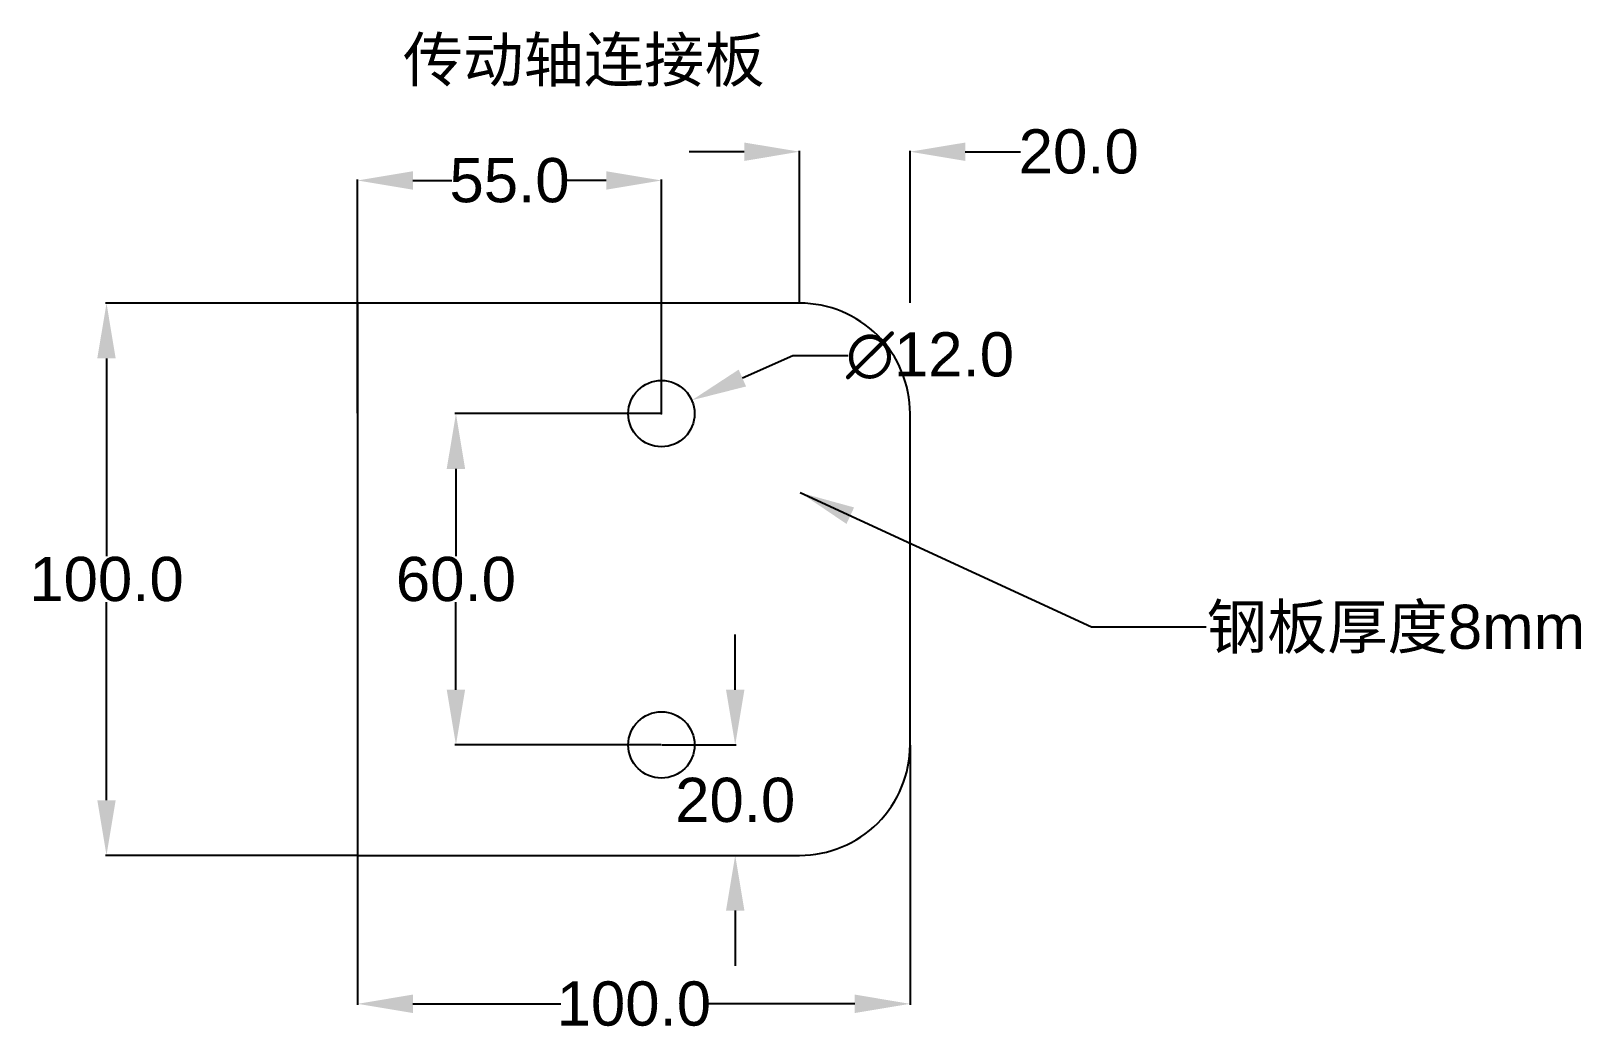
# Model space of a CAD drawing. Header units: millimetres. Extents: x -59 to 223, y -32 to 149.
import ezdxf

# ---------------------------------------------------------------- set-up
doc = ezdxf.new("R2010")
doc.units = ezdxf.units.MM
doc.styles.get("Standard").update_dxf_attribs({"font": 'arial.ttf'})
doc.dimstyles.get("Standard").update_dxf_attribs({"dimtxt": 8, "dimasz": 10, "dimexe": 0.18, "dimexo": 0.0625, "dimgap": 0.09, "dimtad": 0, "dimtih": 1, "dimtoh": 1, "dimdec": 1, "dimzin": 0, "dimdsep": 46, "dimtxsty": 'Standard', "dimcen": 0.09, "dimclrd": 3, "dimclre": 3, "dimclrt": 3, "dimadec": 0, "dimazin": 0, "dimtfac": 1, "dimtdec": 1, "dimtofl": 0, "dimtmove": 0, "dimatfit": 3, "dimfxl": 1, "dimtolj": 1, "dimtzin": 0, "dimarcsym": 0})

# ---------------------------------------------------------------- blocks, each defined once
blk = doc.blocks.new('*D1')
at = {"color": 3, "lineweight": -2, "transparency": 16777216}
for p, q in [((-0.06, 100), (-45.63, 100)), ((-45.45, 90), (-45.45, 54.17)), ((-45.45, 10), (-45.45, 45.83)), ((-0.06, 0), (-45.63, 0))]:
    blk.add_line(p, q, dxfattribs=at)
at = {"color": 3, "transparency": 16777216}
for points in [[(-47.12, 90), (-43.79, 90), (-45.45, 100)], [(-47.12, 10), (-43.79, 10), (-45.45, 0)]]:
    blk.add_solid(points, dxfattribs=at)
at = {"layer": 'Defpoints', "color": 0, "transparency": 16777216}
for p in [(0, 100), (-45.45, 0), (0, 0)]:
    blk.add_point(p, dxfattribs=at)
at = {"color": 3, "transparency": 16777216, "insert": (-45.45, 50), "char_height": 8, "attachment_point": 5}
blk.add_mtext('\\A1;100.0', dxfattribs=at)
blk = doc.blocks.new('*D7')
at = {"color": 3, "lineweight": -2, "transparency": 16777216}
for p, q in [((0, 19.94), (0, -27.06)), ((100, 19.94), (100, -27.06)), ((10, -26.88), (36.8, -26.88)), ((90, -26.88), (63.2, -26.88))]:
    blk.add_line(p, q, dxfattribs=at)
at = {"color": 3, "transparency": 16777216}
for points in [[(10, -25.21), (10, -28.55), (0, -26.88)], [(90, -25.21), (90, -28.55), (100, -26.88)]]:
    blk.add_solid(points, dxfattribs=at)
at = {"layer": 'Defpoints', "color": 0, "transparency": 16777216}
for p in [(0, 20), (100, 20), (0, -26.88)]:
    blk.add_point(p, dxfattribs=at)
at = {"color": 3, "transparency": 16777216, "insert": (50, -26.88), "char_height": 8, "attachment_point": 5}
blk.add_mtext('\\A1;100.0', dxfattribs=at)
blk = doc.blocks.new('*D8')
at = {"color": 3, "lineweight": -2, "transparency": 16777216}
for p, q in [((54.94, 80), (17.62, 80)), ((17.8, 70), (17.8, 54.17)), ((17.8, 30), (17.8, 45.83)), ((54.94, 20), (17.62, 20))]:
    blk.add_line(p, q, dxfattribs=at)
at = {"color": 3, "transparency": 16777216}
for points in [[(16.13, 70), (19.46, 70), (17.8, 80)], [(16.13, 30), (19.46, 30), (17.8, 20)]]:
    blk.add_solid(points, dxfattribs=at)
at = {"layer": 'Defpoints', "color": 0, "transparency": 16777216}
for p in [(55, 80), (17.8, 20), (55, 20)]:
    blk.add_point(p, dxfattribs=at)
at = {"color": 3, "transparency": 16777216, "insert": (17.8, 50), "char_height": 8, "attachment_point": 5}
blk.add_mtext('\\A1;60.0', dxfattribs=at)
blk = doc.blocks.new('*D9')
at = {"color": 3, "lineweight": -2, "transparency": 16777216}
for p, q in [((68.35, 30), (68.35, 40)), ((55.06, 20), (68.53, 20)), ((55.06, 0), (68.53, 0)), ((68.35, -10), (68.35, -20))]:
    blk.add_line(p, q, dxfattribs=at)
at = {"color": 3, "transparency": 16777216}
for points in [[(66.68, 30), (70.02, 30), (68.35, 20)], [(66.68, -10), (70.02, -10), (68.35, 0)]]:
    blk.add_solid(points, dxfattribs=at)
at = {"layer": 'Defpoints', "color": 0, "transparency": 16777216}
for p in [(55, 20), (55, 0), (68.35, 0)]:
    blk.add_point(p, dxfattribs=at)
at = {"color": 3, "transparency": 16777216, "insert": (68.35, 10), "char_height": 8, "attachment_point": 5}
blk.add_mtext('\\A1;20.0', dxfattribs=at)
blk = doc.blocks.new('*D10')
at = {"color": 3, "lineweight": -2, "transparency": 16777216}
for p, q in [((70, 127.43), (60, 127.43)), ((80, 100.06), (80, 127.61)), ((100, 100.06), (100, 127.61)), ((110, 127.43), (120, 127.43))]:
    blk.add_line(p, q, dxfattribs=at)
at = {"color": 3, "transparency": 16777216}
for points in [[(70, 129.09), (70, 125.76), (80, 127.43)], [(110, 129.09), (110, 125.76), (100, 127.43)]]:
    blk.add_solid(points, dxfattribs=at)
at = {"layer": 'Defpoints', "color": 0, "transparency": 16777216}
for p in [(100, 127.43), (80, 100), (100, 100)]:
    blk.add_point(p, dxfattribs=at)
at = {"color": 3, "transparency": 16777216, "insert": (130.53, 127.43), "char_height": 8, "attachment_point": 5}
blk.add_mtext('\\A1;20.0', dxfattribs=at)
blk = doc.blocks.new('*D11')
at = {"color": 3, "lineweight": -2, "transparency": 16777216}
for p, q in [((0, 80.06), (0, 122.4)), ((10, 122.22), (17.03, 122.22)), ((45, 122.22), (37.97, 122.22)), ((55, 80.06), (55, 122.4))]:
    blk.add_line(p, q, dxfattribs=at)
at = {"color": 3, "transparency": 16777216}
for points in [[(10, 123.89), (10, 120.55), (0, 122.22)], [(45, 123.89), (45, 120.55), (55, 122.22)]]:
    blk.add_solid(points, dxfattribs=at)
at = {"layer": 'Defpoints', "color": 0, "transparency": 16777216}
for p in [(0, 122.22), (0, 80), (55, 80)]:
    blk.add_point(p, dxfattribs=at)
at = {"color": 3, "transparency": 16777216, "insert": (27.5, 122.22), "char_height": 8, "attachment_point": 5}
blk.add_mtext('\\A1;55.0', dxfattribs=at)
blk = doc.blocks.new('*D12')
at = {"color": 3, "lineweight": -2, "transparency": 16777216}
for p, q in [((78.8, 90.47), (69.65, 86.44)), ((88.8, 90.47), (78.8, 90.47)), ((54.91, 80), (55.09, 80)), ((55, 79.91), (55, 80.09))]:
    blk.add_line(p, q, dxfattribs=at)
at = {"color": 3, "transparency": 16777216}
blk.add_solid([(68.97, 87.97), (70.32, 84.92), (60.49, 82.42)], dxfattribs=at)
at = {"layer": 'Defpoints', "color": 0, "transparency": 16777216}
for p in [(60.49, 82.42), (49.51, 77.58)]:
    blk.add_point(p, dxfattribs=at)
at = {"color": 3, "transparency": 16777216, "insert": (103.62, 90.47), "char_height": 8, "attachment_point": 5}
blk.add_mtext('\\A1;∅12.0', dxfattribs=at)

msp = doc.modelspace()

# ---------------------------------------------------------------- linework, layer by layer
msp.add_lwpolyline([(0, 0), (80, 0, 0.414214), (100, 20), (100, 80, 0.414214), (80, 100), (0, 100)], format="xyb", close=True)
for centre in [(55, 80), (55, 20)]:
    msp.add_circle(centre, 6)

# ---------------------------------------------------------------- texts
at = {"color": 2, "insert": (8.21, 148.09), "char_height": 8, "width": 81.4333, "attachment_point": 1}
msp.add_mtext('{\\fSimSun|b0|i0|c134|p2;传动轴连接板}', dxfattribs=at)
at = {"color": 3, "insert": (153.7, 45.4), "char_height": 8, "width": 81.4333, "attachment_point": 1}
msp.add_mtext('{\\fSimSun|b0|i0|c134|p2;钢板厚度}8mm', dxfattribs=at)

# ---------------------------------------------------------------- dimensions: what is measured, and where the dimension line sits
for base, p1, p2, picture, middle in [((100, 127.43), (80, 100), (100, 100), '*D10', (130.53, 127.43)), ((0, 122.22), (55, 80), (0, 80), '*D11', (27.5, 122.22)), ((0, -26.88), (100, 20), (0, 20), '*D7', (50, -26.88))]:
    dim = msp.add_linear_dim(base=base, p1=p1, p2=p2, dimstyle='Standard')
    dim.commit()
    dim.dimension.update_dxf_attribs({"geometry": picture, "text_midpoint": middle})
for base, p1, p2, picture, middle in [((-45.45, 0), (0, 100), (0, 0), '*D1', (-45.45, 50)), ((17.8, 20), (55, 80), (55, 20), '*D8', (17.8, 50)), ((68.35, 0), (55, 20), (55, 0), '*D9', (68.35, 10))]:
    dim = msp.add_linear_dim(base=base, p1=p1, p2=p2, angle=90, dimstyle='Standard')
    dim.commit()
    dim.dimension.update_dxf_attribs({"geometry": picture, "text_midpoint": middle})
dim = msp.add_diameter_dim_2p(p1=(49.51, 77.58), p2=(60.49, 82.42), dimstyle='Standard')
dim.commit()
dim.dimension.update_dxf_attribs({"geometry": '*D12', "text_midpoint": (103.62, 90.47)})

# ---------------------------------------------------------------- leaders
at = {"annotation_type": 0, "has_hookline": 1, "hookline_direction": 0, "text_width": 69.52}
msp.add_leader([(80.1, 65.7), (132.84, 41.4), (153.61, 41.4)], dimstyle='Standard', override={"dimgap": 0.09, "dimtad": 0}, dxfattribs=at)

doc.saveas('drawing.dxf')
